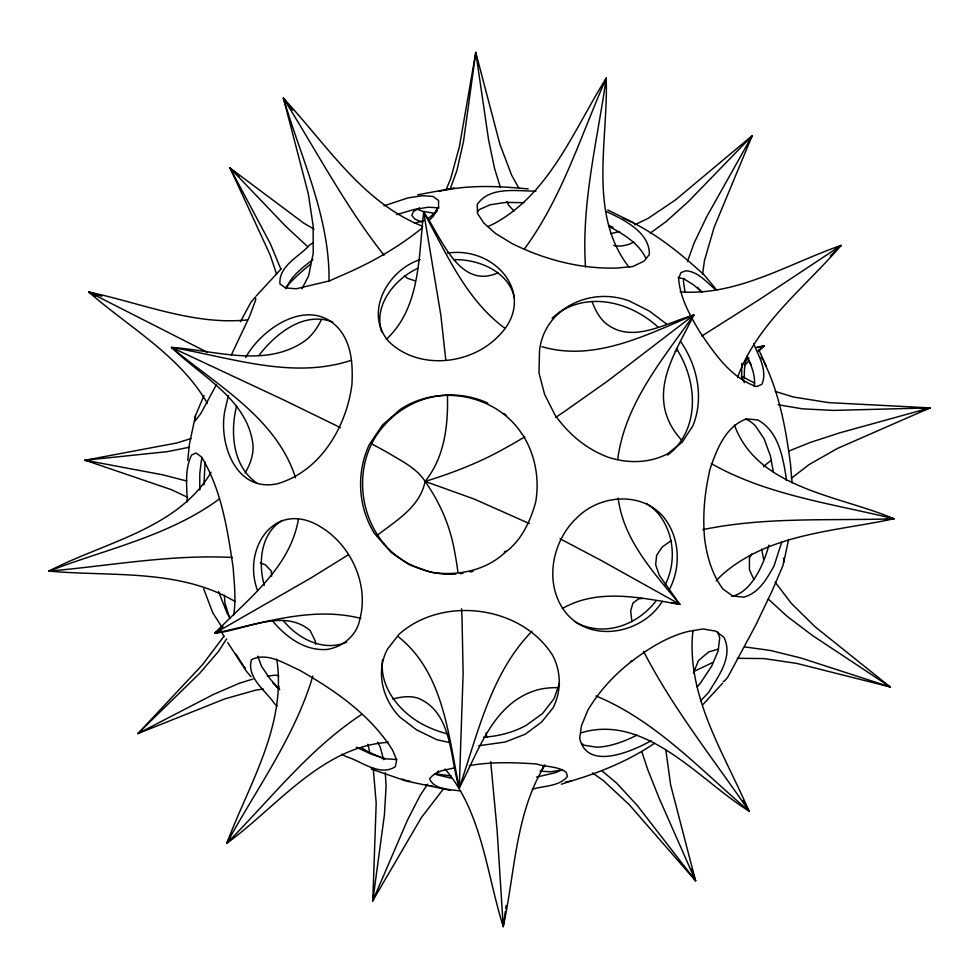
<?xml version="1.0" encoding="UTF-8"?>
<svg xmlns="http://www.w3.org/2000/svg" width="979" height="979" viewBox="0 0 979 979"><rect width="100%" height="100%" fill="white"/><g stroke="black" fill="none" stroke-linecap="round" stroke-linejoin="round"><path stroke-width="1.47" d="M741.825 363.27L741.654 377.429L744.321 382.593M443.72 788.487L421.386 817.575L372.803 900.704L376.193 803.147L373.232 768.295M488.068 226.418A84.316 78.761 18.1 0 0 494.738 223.31C550.443 192.606 573.988 129.314 606.197 78.296C608.473 139.483 587.486 214.34 629.154 267.304M558.434 687.699A84.316 52.646 28.7 0 0 533.824 691.003C491.715 705.504 478.168 752.521 459.237 787.899L463.128 673.381L462.015 617.933A84.316 11.76 86.5 0 0 461.501 608.816M187.723 460.485L189.449 444.05L195.482 415.585L203.975 395.602M205.064 462.015L203.95 484.911M298.362 519.396C290.029 568.248 247.014 599.589 214.903 633.132C245.019 630.403 282.931 607.678 310.172 630.537L315.397 641.355L315.605 644.292M392.873 699.043A84.316 40.898 -44.5 0 1 418.045 698.174C452.751 712.528 449.63 757.905 459.237 787.899L459.543 784.877M233.614 615.167C236.294 599.381 234.189 583.325 233.161 567.477C227.409 529.712 221.67 490.063 201.527 456.985L196.057 452.996L191.603 455.015C184.493 469.479 186.867 486.355 187.295 501.909M427.554 784.228L420.077 795.56L407.631 819.766L372.803 900.704L384.441 814.626L386.093 786.125L385.273 772.676M605.585 82.836L606.197 78.296L603.186 85.283M702.592 274.108L704.439 260.659L714.144 227.287L752.239 135.665L675.302 200.059L647.988 218.427L634.637 224.852M505.311 911.498L503.23 926.562C486.502 873.757 482.366 812.778 445.066 768.98M505.727 908.488L506.143 905.477M375.116 895.124L372.803 900.704L373.537 896.213M524.463 248.899C562.142 197.672 580.706 135.8 606.197 78.296C597.361 140.805 581.208 203.399 585.515 266.998M683.917 278.403L683.428 281.218L684.994 292.06M195.482 415.585L194.833 421.325L200.707 413.701L216.445 384.649M617.786 458.992C624.994 403.495 662.759 359.195 693.744 315.079C666.075 322.703 630.819 345.452 604.508 322.213A84.316 38.438 -85.4 0 1 592.246 302.022M723.187 681.311L724.252 681.323L727.703 677.309L755.604 625.422L772.358 590.398L782.931 565.629L784.375 558.152L783.298 558.263M236.637 405.698C230.053 432.253 232.488 466.334 256.914 483.124M398.123 636.57C443.744 672.646 448.284 735.364 459.237 787.899L459.836 784.962M783.665 562.68L788.621 539.331M228.511 395.553L225.011 409.907C217.962 443.597 236.355 494.175 279.015 483.345L279.382 483.161C321.32 469.883 346.627 426.11 351.95 384.306C352.844 365.583 351.963 345.832 340.117 330.253C311.591 295.23 262.739 326.619 245.692 357.457M700.426 701.148L708.625 692.373C718.182 676.611 733.76 656.273 723.775 637.096L715.673 631.125L703.032 628.959L687.405 631.626C666.736 637.06 648.465 648.551 631.639 661.4C614.114 674.898 599.258 691.113 587.889 710.105L581.514 725.537L579.678 738.252C587.131 771.489 632.826 751.003 651.157 740.724M781.707 542.17L774.01 566.058C766.814 578.699 758.945 593.115 743.746 597.141L732.757 596.052L722.943 588.991C711.966 574.379 706.924 556.353 704.574 538.426L704.586 538.083C702.53 515.762 704.562 493.245 709.555 471.437L709.726 470.018C716.42 450.316 725.17 426.465 746.61 418.877L757.93 419.991C778.329 431.421 782.821 456.385 786.137 477.471L786.321 480.481M372.803 900.704L373.648 897.755M605.352 81.245L606.197 78.296M312.864 676.036C294.85 736.649 256.731 788.45 226.761 843.335C276.678 807.161 321.871 746.536 388.357 742.302M459.237 787.899C477.862 733.907 490.601 673.613 531.94 631.32M559.535 683.024L554.114 698.578L542.586 713.483L526.188 725.378A89.627 67.686 5.8 0 1 483.54 737.199M687.466 261.491L694.197 242.841L706.74 216.677L752.239 135.665L688.629 201.319L666.075 221.609L650.203 233.149M450.083 189.228L456.887 170.64L463.532 141.331L475.77 52.438L499.89 144.219L511.552 174.996L518.723 187.956M737.566 377.527C756.877 323.67 804.971 287.545 841.047 245.448C788.841 263.461 737.42 296.135 680.16 291.84M754.16 386.558C755.923 376.156 751.272 365.595 747.173 356.136M202.494 457.707L201.38 460.509L199.777 473.726L199.802 490.087M693.352 673.148L698.492 660.519L708.759 651.928L718.549 649.04M446.069 189.779L450.658 178.765L459.384 146.728L475.77 52.438L488.57 139.777L494.517 168.302L500.44 187.503M230.995 838.966L226.761 843.335C248.58 785.195 285.733 726.773 277.167 662.012A84.316 81.22 37.5 0 0 276.641 659.087M665.218 584.781C676.538 562.264 674.347 533.212 658.182 513.534A69.093 59.964 -58.9 0 0 646.213 503.353M240.381 321.81L251.016 302.083L255.384 297.102L255.752 299.807L249.535 316.498L231.228 355.193M211.072 472.282C177.419 529.345 103.26 542.452 48.95 571.112C110.896 576.778 179.096 568.395 234.997 601.473M747.075 356.821C744.37 363.539 744.248 371.347 744.297 378.604M541.901 346.676C594.632 362.071 646.458 334.879 693.744 315.079C678.606 347.104 652.675 382.973 668.29 419.869A84.316 46.221 24.2 0 0 681.36 439.865M668.853 590.472C681.519 567.465 680.111 537.018 663.101 516.496C640.511 490.663 597.973 494.995 575.713 519.041L575.089 519.494C550.92 543.859 543.773 586.311 566.792 613.845L566.829 613.906C592.711 643.57 642.897 633.119 662.306 601.302M301.936 288.817L308.605 275.907L313.231 253.218L313.145 225.953L308.373 194.087L283.457 98.292C326.191 143.876 362.108 202.42 422.732 226.345M384.013 205.835L408.035 197.893L422.365 195.727L432.902 196.4L438.555 200.438L438.58 206.912L433.379 216.126L428.533 220.973M540.824 771.525L544.251 765.345M361.863 714.303C309.34 748.641 270.522 799.28 226.761 843.335L230.493 836.702M285.819 288.707L288.083 284.816A70.378 18.124 -27.8 0 1 309.743 262.029L312.925 259.459M224.056 636.093L202.494 664.704L137.953 733.552L224.803 698.871L256.119 690.036L263.4 689.045M748.409 142.249L752.239 135.665L748.103 140.046M751.737 554.004L749.412 557.846L749.461 569.851L753.879 579.482M432.461 216.31L438.151 207.45M544.911 765.223C515.187 813.427 515.089 872.742 503.23 926.562L502.349 920.541M226.675 638.797L218.341 651.598L199.679 673.307L137.953 733.552L213.483 694.417L239.084 683.342L252.974 679.059M226.761 843.335L228.572 840.9M750.428 138.1L752.239 135.665M477.446 211.929L479.282 209.579L490.283 204.733L506.021 202.384L523.936 202.677M259.043 355.291C275.588 333.655 304.077 310.845 332.701 322.042M256.204 296.001L281.389 268.65M702.641 704.88L722.796 682.999M691.627 317.245L693.744 315.079L608.387 380.501L564.357 411.584A84.316 7.783 -33.2 0 1 555.534 417.482M435.643 773.936L438.592 770.926M744.848 365.094L749.131 360.823M758.749 351.216L764.097 345.868L756.73 347.459M830.216 256.008L841.047 245.448L835.65 248.238M504.662 552.792C485.229 570.99 456.569 576.325 430.858 572.201L409.014 564.589L391.245 552.499L374.431 533.396C357.922 506.865 356.075 472.637 369.413 444.405L382.495 425.021L399.958 409.663C438.898 383.413 496.218 394.366 521.978 433.942L522.81 434.896C535.219 454.978 539.71 479.012 535.66 502.227C530.226 521.55 521.415 540.775 504.662 552.792L504.503 551.556L506.412 551.263M386.338 339.297C421.007 307.1 418.498 255.262 423.687 212.174C440.758 235.388 458.661 290.824 498.238 272.7M691.419 317.061L693.744 315.079M427.688 219.051L437.344 210.864M542.721 767.23L544.875 765.407M223.053 626.56L214.903 633.132C262.556 623.28 311.971 605.903 360.908 618.434M745.472 360.884L748.959 358.069M758.272 350.568L764.097 345.868L756.694 347.508M791.387 478.278L808.85 464.719L837.522 448.419L930.05 407.888L828.675 402.626L793.504 397.033L775.209 391.416M282.258 520.436C260.365 533.42 258.175 563.011 264.232 585.381M219.382 498.923C169.147 536.064 106.234 548.986 48.95 571.112L51.973 571.038M421.998 228.119C399.873 246.108 375.092 260.487 349.099 272.211L329.25 280.949L296.184 288.768L285.55 287.912L279.945 283.971C278.599 265.505 299.439 256.743 309.768 244.872L313.525 242.523M376.891 535.537C395.895 520.865 420.089 506.938 425.106 481.411C444.735 456.948 448.284 425.008 447.44 394.782M671.472 540.469L662.318 546.906L656.664 555.252L655.649 564.699L659.271 575.273L679.83 604.337C641.392 597.949 598.291 587.755 562.24 608.608M141.71 730.946L137.953 733.552L141.759 731.032M837.29 248.054L841.047 245.448L760.989 298.497L701.808 336.054M348.402 554.763L310.319 578.344L214.903 633.132L217.595 631.724M654.51 743.281C629.277 760.487 600.714 772.211 571.54 780.912L561.383 784.191M419.501 207.854L413.358 211.635L411.804 215.478L414.961 219.137L421.337 221.817M761.454 347.374L764.097 345.868L761.405 347.276M675.29 351.363L677.774 349.968M420.15 259.606C387.513 269.947 363.27 313.488 389.299 342.026C418.547 369.94 468.929 365.057 496.891 337.669C539.356 298.032 497.161 245.729 447.525 253.108M633.841 242.046L630.035 243.906A84.316 40.323 -62.1 0 1 613.698 245.435M580.706 732.928C646.018 712.773 700.193 781.107 748.959 810.991C725.06 755.188 688.188 699.642 692.398 636.301A84.316 73.951 -68.6 0 1 693.083 630.317M693.756 671.508L712.479 662.612M562.521 769.457L555.839 772.566L536.565 777.093M788.829 451.062L810.294 442.422L839.835 432.816L930.05 407.888L833.288 410.409L802.633 408.855L778.146 404.78M920.064 411.364L930.05 407.888L927.015 408.219M351.534 360.199C292.452 380.06 230.102 357.164 171.533 347.423C201.111 376.474 248.262 399.628 253.059 445.592A84.316 53.49 -20.3 0 1 245.117 472.833M191.064 438.58L176.722 442.997L85.1 460.228L171.447 489.671L187.625 497.381M396.764 214.646L413.53 209.628L428.398 207.193L438.971 207.903M232.402 557.479C170.946 554.212 109.954 565.838 48.95 571.112L53.319 569.9M346.603 642.2C323.523 652.063 297.861 638.736 283.225 620.49M414.423 223.175L423.895 220.679M610.92 233.687L619.695 231.411M702.922 529.627C765.639 516.582 830.302 520.95 893.9 518.772C840.325 495.643 757.685 489.059 734.421 425.033M439.13 191.394L441.884 190.783M532.441 789.209C544.177 785.55 558.997 786.749 567.502 776.408L566.205 772.309C557.626 765.933 546.343 767.242 536.59 763.987C514.208 762.482 491.47 761.613 469.271 765.627M443.267 190.477C471.144 184.713 500.073 186.206 528.232 188.923M189.253 447.256L167.213 451.662L85.1 460.228L92.491 461.904M711.268 463.605C767.279 495.374 832.321 503.61 893.9 518.772C836.115 531.34 770.632 533.102 723.505 573.559A84.316 73.951 -68.6 0 0 716.126 580.914M417.617 194.809L454.317 188.017M48.95 571.112L51.948 570.549M927.052 408.451L930.05 407.888M247.479 319.9C193.132 325.469 141.074 302.927 88.783 292.036C129.265 327.561 179.879 355.463 207.389 403.421M561.775 769.971L550.602 771.807L540.029 771.097M565.507 781.952L570.965 781.107M276.519 687.282L279.431 686.891M267.218 676.11L275.98 675.143L278.807 675.865M884.771 519.727L887.818 519.408M890.853 519.09L893.9 518.772L889.434 517.94M642.726 598.426L638.749 598.781L632.96 603.027L630.684 610.688L631.908 621.751M455.37 767.695L440.893 770.914L433.036 775.184L429.61 778.623C433.464 789.576 450.438 789.441 460.509 790.946M186.818 481.032L162.453 474.766L85.1 460.228L88.147 460.179M478.731 745.741L505.176 742.033L525.295 734.189L541.73 721.927L553.184 707.707C561.346 691.247 561.31 671.827 552.731 655.538C521.758 605.683 442.838 595.208 399.016 634.294L387.5 649.126C375.324 671.545 382.63 699.361 399.775 717.044L416.442 729.759L436.707 739.671L449.434 742.535M737.395 658.304L764.048 658.573L796.882 663.444L890.217 686.964L815.066 626.756L791.387 603.431L775.16 582.162M434.443 213.336L422.255 211.158L417.164 209.237M536.002 191.101C516.875 191.248 489.83 185.937 477.214 204.501L477.507 213.483L483.797 223.028L495.398 233.381L511.662 243.33C544.165 259.631 580.78 269.225 617.223 268.026L632.813 266.521L643.937 261.197L649.322 254.613C650.142 232.353 623.55 219.443 605.94 211.342M396.703 759.545L385.983 758.811L371.518 754.271L356.332 747.185M85.1 460.228L88.147 460.448M890.853 518.552L893.9 518.772M295.548 477.764C276.396 417.886 216.836 385.249 171.533 347.423C215.062 350.274 265.664 368.52 305.056 340.765A84.316 57.455 76.6 0 0 321.43 319.472M434.786 773.74L451.123 775.968M744.64 646.899L770.277 650.435L801.018 658.035L890.217 686.964L812.264 635.359L787.177 616.366L768.344 599.111M451.686 778.293L436.426 774.646M429.867 785.623L432.791 786.174M671.153 602.587L679.83 604.337C653.996 572.813 623.513 540.445 618.153 498.152M450.193 790.286L406.175 781.034L371.261 769.041M630.537 661.155L631.639 661.4M407.105 780.606L409.944 781.242M425.571 784.717L428.41 785.354M405.685 780.287L402.112 779.027M678.08 277.4L684.235 279.052L693.573 284.865L702.053 292.244M101.73 296.233L88.783 292.036L95.073 296.196M415.292 280.912L407.582 278.317L404.303 275.711M260.353 562.901L265.456 564.895L271.354 571.112L271.575 576.435M171.533 347.423L284.926 400.533L336.458 425.706A84.316 3.977 26.4 0 1 340.508 427.737M623.072 218.146C653.617 231.215 679.818 252.753 704.182 274.964L716.799 290.127M608.889 226.382C623.085 233.944 638.161 242.743 645.614 257.673L645.626 257.918M384.612 759.251L367.48 751.407L361.606 747.797M608.865 225.378L613.001 227.312M596.027 695.959C655.906 720.764 700.474 769.922 748.959 810.991L743.306 800.369M529.309 523.545L474.313 499.094L425.106 481.411C417.054 468.757 403.287 462.039 390.902 454.464A84.316 3.977 26.4 0 0 372.191 444.136M91.524 293.394L88.783 292.036L207.291 352.293M887.476 685.606L890.217 686.964L884.845 684.248M607.739 209.959L633.756 222.869M559.988 538.744L600.971 560.343L679.83 604.337M741.348 376.132L754.65 383.095M341.634 754.197L346.505 756.718C361.275 761.087 379.693 776.996 395.345 766.655L396.63 759.949L392.701 750.379C370.894 715.38 335.564 690.733 300.259 670.615L299.831 670.297C285.342 664.105 267.194 651.598 251.468 659.711C246.243 677.652 265.823 690.733 274.377 703.522L277.069 706.018M314.014 229.11L303.661 223.077L230.041 168.009L270.069 254.785L276.653 274.328M503.634 413.407L506.033 415.035M592.491 772.92L603.309 780.532L629.252 804.701L695.543 880.708L670.627 784.913L665.842 750.012M581.624 743.44L583.986 745.203L596.48 747.173A89.627 38.536 -38.9 0 0 636.827 735.192M307.822 246.806L285.697 226.271L230.041 168.009L270.351 243.698L280.569 268.466M666.295 323.78L649.199 310.979L629.252 300.957C590.839 286.48 544.214 307.944 539.502 350.837L539.001 372.975L544.618 394.402L555.032 414.998C568.481 434.015 586.311 449.116 608.277 457.266C627.698 463.581 649.224 463.397 667.592 453.815L682.241 442.129L692.826 425.938C704.317 397.927 697.354 365.387 680.368 341.194M601.681 770.583L616.892 783.359L637.317 805.533L695.543 880.708L691.725 869.107M504.846 328.234C465.759 299.439 446.473 253.316 423.687 212.174L423.809 215.196M232.647 171.717L230.041 168.009L239.182 176.073M221.376 626.266L212.712 612.658L203.681 588.832M514.11 211.06L508.872 205.59L506.975 201.76M745.814 807.699L748.959 810.991C713.03 758.407 672.757 708.233 643.582 651.353M697.489 287.275L701.037 291.265M279.737 689.73L269.825 678.594L261.442 666.124L257.795 656.163M715.625 289.711C706.765 282.466 698.186 271.55 685.838 270.779L680.894 272.664L678.618 278.415C680.099 297.775 689.865 315.336 699.63 331.648C714.18 353.125 730.787 377.845 756.473 386.583L761.858 384.392C767.744 370.894 758.774 356.062 753.61 343.727M250.979 676.697L246.402 671.288L227.703 642.505M243.685 666.099L245.509 668.29M230.041 168.009L232.904 171.558M746.096 807.442L748.959 810.991M329.005 281.426C330.033 217.534 301.14 158.317 283.457 98.292L292.697 110.223M384.037 255.213C345.452 206.349 316.388 150.913 283.457 98.292L285.281 102.44M243.245 665.536L235.817 653.948M272.725 621.127L272.811 621.249C286.162 637.133 304.91 651.011 326.729 649.469C342.65 647.278 357.066 635.249 359.868 619.071C369.34 583.79 350.225 543.418 318.664 525.747L318.102 525.319C273.08 500.453 242.156 550.186 257.538 590.484M761.136 357.176L762.604 359.489M747.271 358.449L751.346 364.947M230.273 618.226L227.067 613.123L218.537 591.536M693.181 876.78L695.543 880.708L658.891 797.628L647.865 769.91L641.918 751.994M763.339 360.651C779.394 392.824 785.868 428.863 790.494 464.23L792.048 482.831M283.457 98.292L285.587 102.354M693.413 876.646L695.543 880.708M220.924 630.696L224.056 636.754M676.33 348.487C695.274 377.649 700.169 419.306 676.293 447.207A89.627 72.568 49.5 0 1 667.629 455.051M758.701 349.527L766.288 366.342M229.527 617.614L224.901 603.015L224.375 595.171M717.729 632.042L719.724 637.745L718.17 650.827L711.696 666.124L700.756 682.608A89.627 38.536 -38.9 0 1 697.183 687.038M383.621 759.631L380.317 747.405A84.316 40.323 -62.1 0 0 377.502 742.168M514.391 297.702C509.313 273.875 483.663 261.479 461.182 259.839A69.093 53.258 -13.4 0 0 453.815 259.704M381.7 331.82C373.99 308.409 390.584 284.718 409.871 272.651A69.093 53.258 -13.4 0 1 417.617 268.405M424.384 215.147L423.687 212.174L440.844 315.177L445.8 360.125M367.908 744.224L369.781 752.729M761.638 549.06L763.669 559.401M486.012 732.965L486.832 737.285M773.422 472.159L770.449 456.03L764.109 438.776L755.678 426.183A89.627 41.546 -85.9 0 0 745.717 419.11M490.699 761.699L497.136 830.473L503.23 926.562L503.145 923.515M382.52 659.785C379.46 685.386 396.703 708.062 417.299 721.242A89.627 67.686 5.8 0 0 447.281 733.785M279.162 688.971A69.093 20.143 55.2 0 1 272.823 682.926M552.107 318.273A89.627 72.568 49.5 0 1 658.365 327.365M655.844 601.179A69.093 59.964 -58.9 0 1 575.028 621.8M285.672 287.508A89.627 38.536 -38.9 0 1 310.343 264.403M768.919 545.156A89.627 41.546 -85.9 0 1 731.864 596.284M487.848 403.152A89.627 88.722 -82.8 0 0 384.343 425.253C346.358 467.007 359.917 540.127 410.886 564.834A89.627 88.722 -82.8 0 0 455.871 574.073M473.077 571.271A89.627 88.722 -82.8 0 1 470.25 571.981M463.079 573.327A89.627 88.722 -82.8 0 1 460.191 573.694M524.793 436.854A84.316 7.783 -33.2 0 1 506.681 447.293C480.995 462.002 453.375 472.784 425.106 481.411C439.975 502.606 450.438 526.531 454.684 552.132A84.316 11.76 86.5 0 1 457.891 571.748M763.596 466.873A84.316 27.73 -6.4 0 1 771.415 460.375M475.953 55.485L475.77 52.438L475.855 55.485"/></g></svg>
